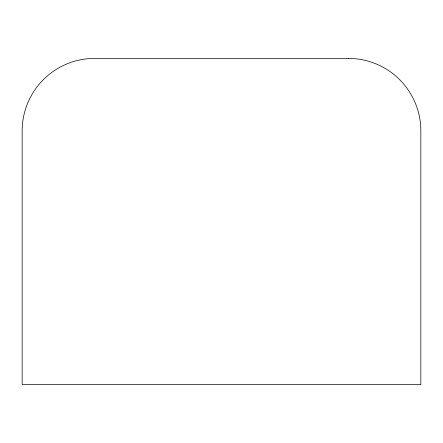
<?xml version="1.0" encoding="UTF-8"?>
<svg xmlns="http://www.w3.org/2000/svg" width="443" height="443" viewBox="0 0 443 443"><rect width="100%" height="100%" fill="white"/><g stroke="black" fill="none" stroke-linecap="round" stroke-linejoin="round"><path stroke-width="0.66" d="M348.359 58.393L94.641 58.393A72.491 72.491 0 0 0 22.15 130.884L22.15 384.607L420.85 384.607L420.85 130.884A72.491 72.491 0 0 0 348.359 58.393"/></g></svg>
